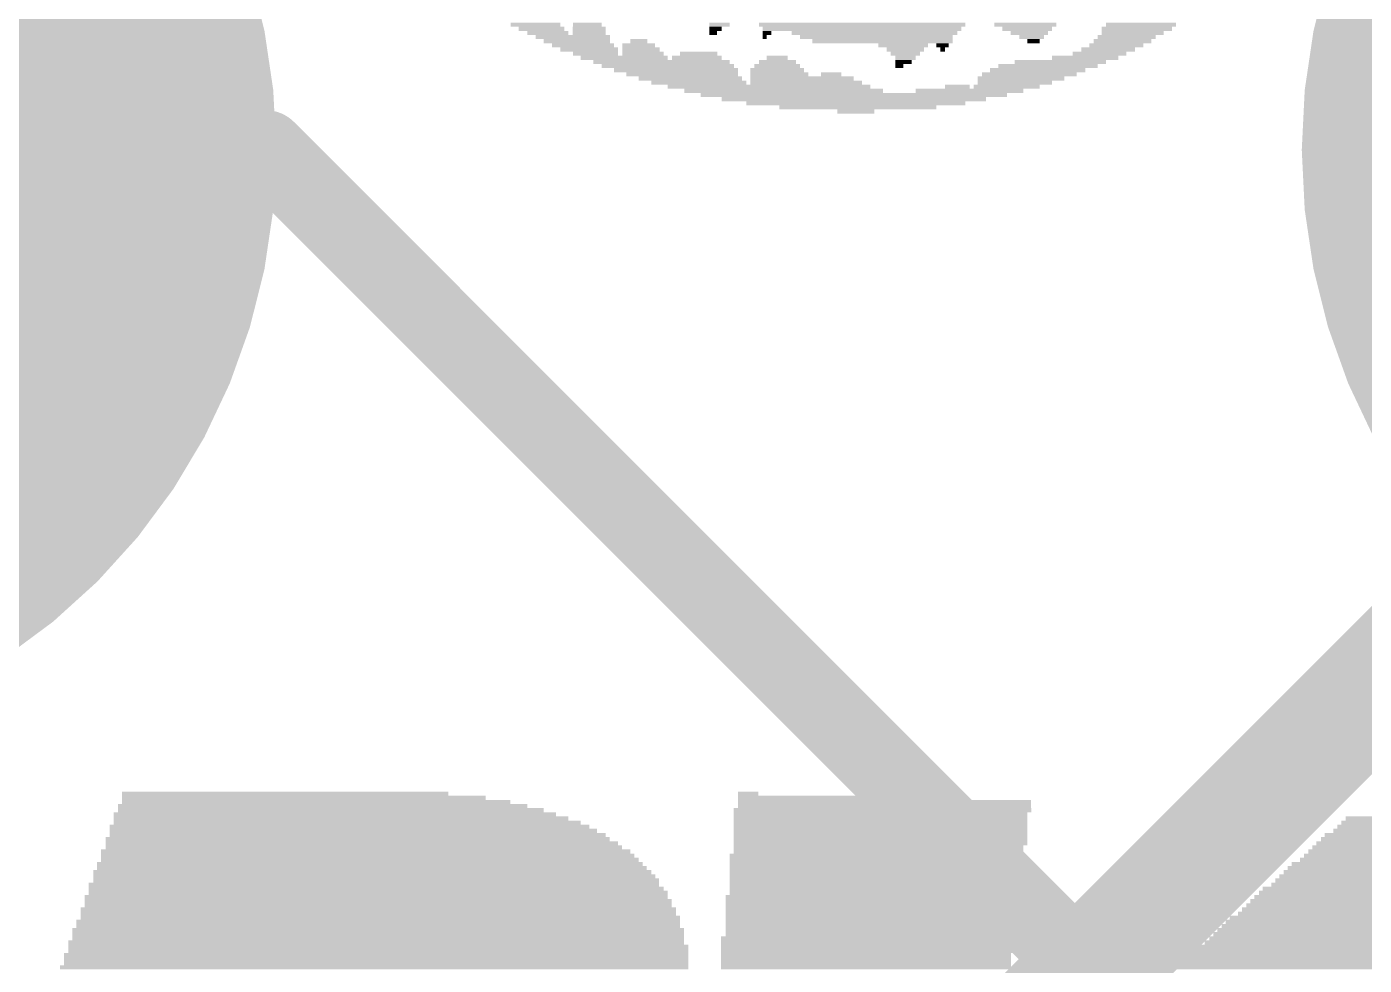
# Model space of a CAD drawing. Extents: x 0 to 53.3, y -0.3 to 28.3.
# Drawn here: x 27.59 to 34.44, y 16.03 to 20.84 of the extents above; entities that cross this region are included whole.
import ezdxf

# ---------------------------------------------------------------- set-up
doc = ezdxf.new("R2010")
doc.units = 0
for name, color, linetype in [('1', 12, 'CONTINUOUS'), ('16', 5, 'CONTINUOUS'), ('17', 110, 'CONTINUOUS'), ('200', 132, 'CONTINUOUS'), ('201', 6, 'CONTINUOUS')]:
    doc.layers.add(name, color=color, linetype=linetype)

# ---------------------------------------------------------------- blocks, each defined once
blk = doc.blocks.new('ROUNDP')
at = {"const_width": 0.5}
blk.add_lwpolyline([(0, -0.25, 1), (0, 0.25, 1), (0, -0.25)], format="xyb", dxfattribs=at)
blk = doc.blocks.new('RECT')
blk.add_solid([(-0.5, -0.5), (0.5, -0.5), (-0.5, 0.5), (0.5, 0.5)])

msp = doc.modelspace()

# ---------------------------------------------------------------- linework, layer by layer
at = {"layer": '1'}
for points, const_width in [([(25.7429, 17.5918, 1), (25.7429, 22.8242, 1), (25.7429, 17.5918)], 1.016), ([(37.2429, 17.5918, 1), (37.2429, 22.8242, 1), (37.2429, 17.5918)], 1.016), ([(28.8858, 20.2798, 1), (28.7422, 20.1362)], 0.2032), ([(28.814, 20.1064, 1), (28.814, 20.3096)], 0.2032)]:
    msp.add_lwpolyline(points, format="xyb", dxfattribs=dict(at, const_width=const_width))
at = {"layer": '1', "const_width": 0.4064}
for points in [[(25.7429, 20.208), (28.814, 20.208)], [(28.814, 20.208), (34.4034, 14.6186)]]:
    msp.add_lwpolyline(points, dxfattribs=at)
at = {"layer": '16', "const_width": 0.6096}
msp.add_lwpolyline([(37.2429, 20.208), (28.5835, 11.5486)], dxfattribs=at)

# ---------------------------------------------------------------- block references
at = {"layer": '17', "xscale": 5.266, "yscale": 5.266}
msp.add_blockref('ROUNDP', (25.7429, 20.208), dxfattribs=at)
msp.add_blockref('ROUNDP', (25.7429, 20.208), dxfattribs=at)
at = {"layer": '200'}
for p, xscale, yscale in [((30.1955, 20.8492), 0.254, 0.0211), ((30.226, 20.828), 0.2337, 0.0213), ((30.4698, 20.828), 0.1676, 0.0213), ((30.4597, 20.8492), 0.1473, 0.0211), ((31.1366, 20.8492), 0.1041, 0.0211), ((31.1163, 20.828), 0.0635, 0.0213), ((31.8668, 20.8492), 1.0566, 0.0211), ((31.8668, 20.828), 1.016, 0.0213), ((32.7038, 20.8492), 0.3175, 0.0211), ((32.7127, 20.828), 0.254, 0.0213), ((33.274, 20.828), 0.3607, 0.0213), ((33.2956, 20.8492), 0.3581, 0.0211), ((30.2578, 20.8068), 0.2108, 0.0211), ((30.386, 20.7857), 0.381, 0.0211), ((30.4063, 20.7645), 0.3404, 0.0213), ((30.4381, 20.7433), 0.3175, 0.0211), ((30.4698, 20.8068), 0.1676, 0.0211), ((30.7238, 20.7433), 0.1676, 0.0211), ((30.7238, 20.7645), 0.0864, 0.0213), ((31.1048, 20.8068), 0.0406, 0.0211), ((31.3804, 20.8068), 0.0432, 0.0211), ((31.369, 20.7857), 0.0203, 0.0211), ((31.9303, 20.8068), 0.8484, 0.0211), ((31.9405, 20.7857), 0.7823, 0.0211), ((31.9723, 20.7645), 0.7188, 0.0213), ((32.0777, 20.7433), 0.254, 0.0211), ((32.2796, 20.7433), 0.0635, 0.0211), ((32.7241, 20.8068), 0.1905, 0.0211), ((32.7355, 20.7857), 0.127, 0.0211), ((32.7444, 20.7645), 0.0635, 0.0213), ((33.1686, 20.7433), 0.2769, 0.0211), ((33.2003, 20.7645), 0.2946, 0.0213), ((33.2219, 20.7857), 0.2972, 0.0211), ((33.2524, 20.8068), 0.3175, 0.0211), ((30.4698, 20.7222), 0.2946, 0.0211), ((30.5016, 20.701), 0.2311, 0.0213), ((30.6489, 20.6798), 0.4445, 0.0211), ((30.7353, 20.7222), 0.1905, 0.0211), ((30.7454, 20.701), 0.2108, 0.0213), ((31.021, 20.6798), 0.254, 0.0211), ((31.0299, 20.701), 0.1905, 0.0213), ((31.4325, 20.6798), 0.1067, 0.0211), ((32.0891, 20.7222), 0.1905, 0.0211), ((32.0891, 20.701), 0.1499, 0.0213), ((32.0891, 20.6798), 0.1041, 0.0211), ((32.2796, 20.7222), 0.0229, 0.0211), ((33.0098, 20.6798), 0.3404, 0.0211), ((33.0835, 20.701), 0.2743, 0.0213), ((33.1267, 20.7222), 0.2743, 0.0211), ((30.8394, 20.6587), 0.6985, 0.0211), ((30.8724, 20.6375), 0.6782, 0.0213), ((30.9143, 20.6163), 0.635, 0.0211), ((31.4325, 20.6163), 0.2743, 0.0211), ((31.4325, 20.6375), 0.2337, 0.0213), ((31.4338, 20.6587), 0.1905, 0.0211), ((32.0789, 20.6587), 0.0838, 0.0211), ((32.0573, 20.6375), 0.0406, 0.0213), ((32.766, 20.6163), 0.4877, 0.0211), ((32.8193, 20.6375), 0.508, 0.0213), ((32.8828, 20.6587), 0.4674, 0.0211), ((30.9461, 20.5952), 0.5715, 0.0211), ((30.988, 20.574), 0.5283, 0.0213), ((31.0312, 20.5528), 0.4877, 0.0211), ((31.4439, 20.5952), 0.2972, 0.0211), ((31.5595, 20.574), 0.5283, 0.0213), ((31.5811, 20.5528), 0.5715, 0.0211), ((31.7081, 20.5952), 0.1041, 0.0211), ((32.6809, 20.574), 0.4445, 0.0213), ((32.6492, 20.5528), 0.381, 0.0211), ((32.7241, 20.5952), 0.4851, 0.0211), ((31.3906, 20.5317), 1.0389, 0.0211), ((31.4655, 20.5105), 1.016, 0.0213), ((31.8249, 20.4893), 1.5672, 0.0211), ((31.8249, 20.4682), 1.3538, 0.0211), ((32.4168, 20.5105), 0.5512, 0.0213), ((32.3545, 20.5317), 0.127, 0.0211), ((32.6073, 20.5317), 0.3378, 0.0211), ((31.8351, 20.447), 1.1201, 0.0213), ((31.8453, 20.4258), 0.8052, 0.0211), ((31.8351, 20.4047), 0.1905, 0.0211)]:
    msp.add_blockref('RECT', p, dxfattribs=dict(at, xscale=xscale, yscale=yscale))
at = {"layer": '201', "rotation": 180}
for p, xscale, yscale in [((28.9128, 16.9122), 1.6713, 0.0211), ((31.2839, 16.9122), 0.1041, 0.0211), ((29.1046, 16.8487), 2.0955, 0.0211), ((29.0081, 16.891), 1.8618, 0.0213), ((29.0716, 16.8698), 1.9888, 0.0211), ((31.9824, 16.8698), 1.5011, 0.0211), ((31.9824, 16.8487), 1.5011, 0.0211), ((31.7284, 16.891), 0.9931, 0.0213), ((29.1668, 16.8063), 2.2657, 0.0211), ((29.1986, 16.7852), 2.3292, 0.0211), ((29.1465, 16.8275), 2.1793, 0.0213), ((31.9608, 16.8063), 1.5037, 0.0211), ((31.9608, 16.7852), 1.5037, 0.0211), ((31.971, 16.8275), 1.524, 0.0213), ((34.4907, 16.7852), 0.2946, 0.0211), ((29.2417, 16.7428), 2.4562, 0.0211), ((29.2621, 16.7217), 2.4968, 0.0211), ((29.2303, 16.764), 2.3927, 0.0213), ((31.9608, 16.764), 1.5037, 0.0213), ((31.9608, 16.7428), 1.5037, 0.0211), ((31.9608, 16.7217), 1.5037, 0.0211), ((34.9567, 16.7217), 1.3538, 0.0211), ((34.8183, 16.7428), 1.0363, 0.0211), ((34.6596, 16.764), 0.6782, 0.0213), ((29.3154, 16.637), 2.6441, 0.0213), ((29.2837, 16.6793), 2.5806, 0.0211), ((29.3053, 16.6582), 2.6238, 0.0211), ((29.2837, 16.7005), 2.54, 0.0213), ((31.9608, 16.7005), 1.5037, 0.0213), ((31.9608, 16.6793), 1.5037, 0.0211), ((31.9608, 16.6582), 1.5037, 0.0211), ((31.9507, 16.637), 1.4834, 0.0213), ((34.9987, 16.637), 1.651, 0.0213), ((35.0088, 16.6582), 1.6307, 0.0211), ((35.0203, 16.6793), 1.6078, 0.0211), ((35.0304, 16.7005), 1.5875, 0.0213), ((29.3357, 16.5947), 2.7305, 0.0211), ((29.3256, 16.6158), 2.7102, 0.0211), ((29.3472, 16.5735), 2.7534, 0.0213), ((31.9405, 16.5947), 1.5037, 0.0211), ((31.9405, 16.5735), 1.5037, 0.0213), ((31.9507, 16.6158), 1.4834, 0.0211), ((34.9567, 16.5735), 1.6942, 0.0213), ((34.9771, 16.5947), 1.6942, 0.0211), ((34.9885, 16.6158), 1.6713, 0.0211), ((29.3586, 16.51), 2.8575, 0.0213), ((29.3573, 16.5312), 2.8143, 0.0211), ((29.3472, 16.5523), 2.794, 0.0211), ((31.9405, 16.5523), 1.5037, 0.0211), ((31.9405, 16.5312), 1.5037, 0.0211), ((31.9405, 16.51), 1.5037, 0.0213), ((34.9148, 16.51), 1.778, 0.0213), ((34.925, 16.5312), 1.7577, 0.0211), ((34.9352, 16.5523), 1.7374, 0.0211), ((29.3675, 16.4465), 2.921, 0.0213), ((29.3688, 16.4888), 2.8778, 0.0211), ((29.3789, 16.4677), 2.8981, 0.0211), ((31.9405, 16.4888), 1.5037, 0.0211), ((31.9405, 16.4677), 1.5037, 0.0211), ((31.9291, 16.4465), 1.4808, 0.0213), ((34.8717, 16.4465), 1.8186, 0.0213), ((34.8933, 16.4677), 1.8212, 0.0211), ((34.9034, 16.4888), 1.8009, 0.0211), ((29.3789, 16.383), 2.9845, 0.0213), ((29.3891, 16.3618), 3.0048, 0.0211), ((29.3789, 16.4253), 2.9439, 0.0211), ((29.3891, 16.4042), 2.9642, 0.0211), ((31.9189, 16.383), 1.5011, 0.0213), ((31.9189, 16.3618), 1.5011, 0.0211), ((31.9291, 16.4253), 1.4808, 0.0211), ((31.9291, 16.4042), 1.4808, 0.0211), ((34.8183, 16.3618), 1.9253, 0.0211), ((34.8285, 16.383), 1.905, 0.0213), ((34.8399, 16.4042), 1.8821, 0.0211), ((34.8501, 16.4253), 1.8618, 0.0211), ((29.3903, 16.3195), 3.048, 0.0213), ((29.3903, 16.2983), 3.048, 0.0211), ((29.3891, 16.3407), 3.0048, 0.0211), ((31.9189, 16.3407), 1.5011, 0.0211), ((31.9189, 16.3195), 1.5011, 0.0213), ((31.9189, 16.2983), 1.5011, 0.0211), ((34.7764, 16.2983), 1.9685, 0.0211), ((34.7967, 16.3195), 1.9685, 0.0213), ((34.8082, 16.3407), 1.9456, 0.0211), ((29.3891, 16.256), 3.0912, 0.0213), ((29.3891, 16.2348), 3.0912, 0.0211), ((29.4005, 16.2772), 3.0683, 0.0211), ((31.9088, 16.2772), 1.4808, 0.0211), ((31.9088, 16.256), 1.4808, 0.0213), ((31.9088, 16.2348), 1.4808, 0.0211), ((34.7345, 16.2348), 2.0523, 0.0211), ((34.7447, 16.256), 2.032, 0.0213), ((34.7548, 16.2772), 2.0117, 0.0211), ((29.3891, 16.2137), 3.1318, 0.0211), ((29.3891, 16.1925), 3.1318, 0.0213), ((29.3891, 16.1713), 3.1318, 0.0211), ((31.8973, 16.1713), 1.5037, 0.0211), ((31.9088, 16.2137), 1.4808, 0.0211), ((31.9088, 16.1925), 1.4808, 0.0213), ((34.6926, 16.1713), 2.0955, 0.0211), ((34.7129, 16.1925), 2.0955, 0.0213), ((34.7231, 16.2137), 2.0752, 0.0211), ((29.3789, 16.0867), 3.1979, 0.0211), ((29.3903, 16.129), 3.175, 0.0213), ((29.3903, 16.1078), 3.175, 0.0211), ((29.3789, 16.1502), 3.1521, 0.0211), ((31.8973, 16.1502), 1.5037, 0.0211), ((31.8973, 16.129), 1.5037, 0.0213), ((31.8973, 16.1078), 1.5037, 0.0211), ((31.8872, 16.0867), 1.4834, 0.0211), ((34.6393, 16.0867), 2.2022, 0.0211), ((34.6507, 16.1078), 2.1793, 0.0211), ((34.6608, 16.129), 2.159, 0.0213), ((34.6812, 16.1502), 2.1184, 0.0211), ((29.3688, 16.0232), 3.2182, 0.0211), ((29.3789, 16.0655), 3.1979, 0.0213), ((29.3789, 16.0443), 3.1979, 0.0211), ((31.8872, 16.0655), 1.4834, 0.0213), ((31.8872, 16.0443), 1.4834, 0.0211), ((31.8872, 16.0232), 1.4834, 0.0211), ((34.5961, 16.0232), 2.2428, 0.0211), ((34.6062, 16.0443), 2.2225, 0.0211), ((34.6291, 16.0655), 2.2225, 0.0213)]:
    msp.add_blockref('RECT', p, dxfattribs=dict(at, xscale=xscale, yscale=yscale))

doc.saveas('drawing.dxf')
